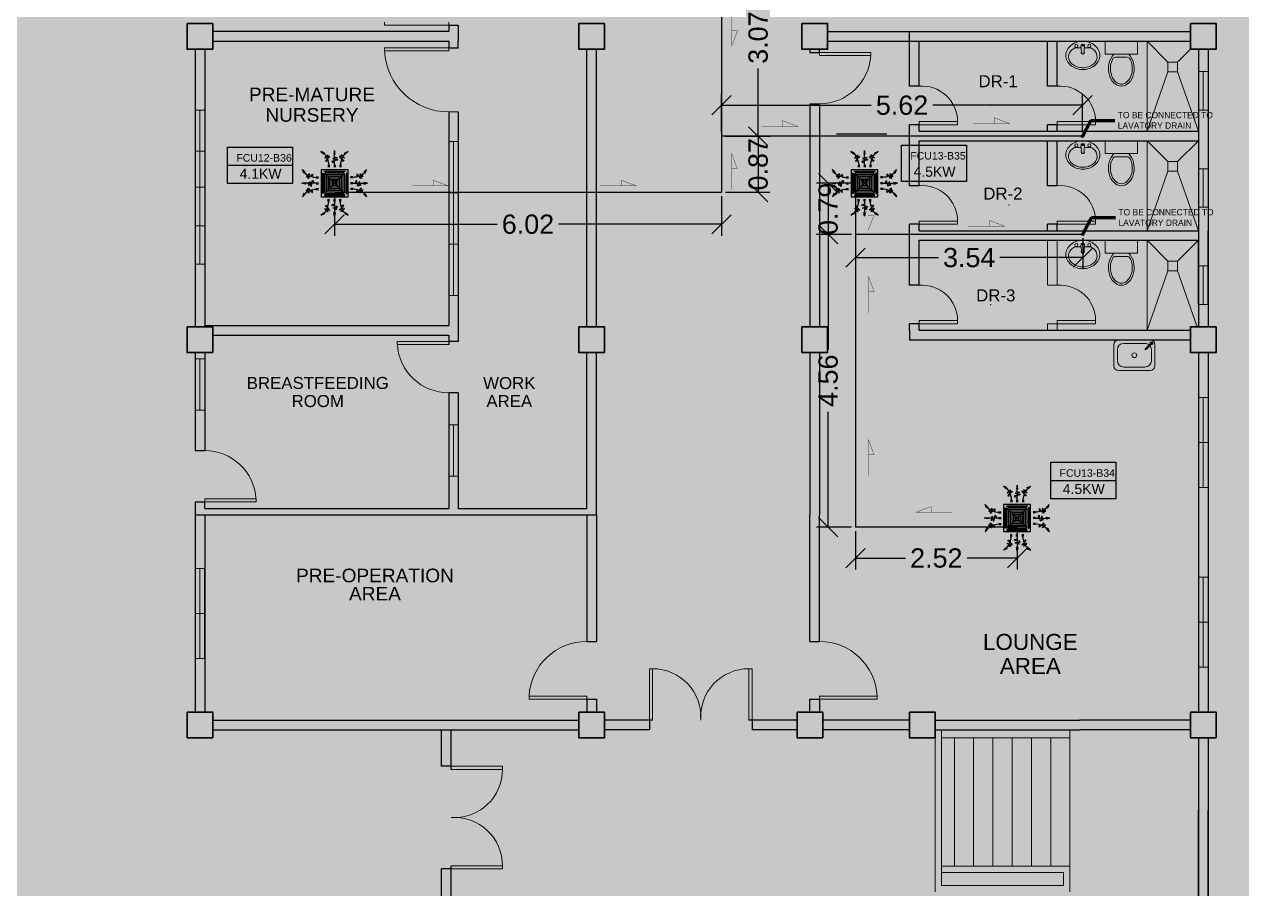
# Model space of a CAD drawing. Header units: millimetres. Extents: x -60 to 576, y -39 to 287.
# Drawn here: x 269.05 to 288.01, y 110.21 to 123.68 of the extents above; entities that cross this region are included whole.
import ezdxf

# ---------------------------------------------------------------- set-up
doc = ezdxf.new("R2010")
doc.units = ezdxf.units.MM
doc.header["$MEASUREMENT"] = 0
for name, color, linetype in [('AIR', 7, 'Continuous'), ('AIR-00', 7, 'Continuous'), ('AIR-01', 7, 'Continuous'), ('AIR-02', 7, 'Continuous'), ('AIR-04', 7, 'Continuous'), ('diffuser', 7, 'Continuous'), ('DRAIN PIPE', 7, 'Continuous'), ('fcu drain', 7, 'Continuous'), ('label', 7, 'Continuous'), ('Legends', 7, 'Continuous'), ('M-AC-TEXT', 7, 'Continuous')]:
    doc.layers.add(name, color=color, linetype=linetype)
doc.styles.add('ar-dim-axis', font='romans.shx', dxfattribs={"width": 0.8})
doc.styles.add('OIP FONT', font='GOTHIC.TTF', dxfattribs={"height": 150})
doc.styles.get("Standard").update_dxf_attribs({"font": 'arial.ttf'})
doc.styles.add('SWISSLT175', font='swissl.ttf', dxfattribs={"height": 0.175})
doc.dimstyles.new('ar-dim-axis', dxfattribs={"dimtxt": 350, "dimasz": 250, "dimexe": 75, "dimexo": 75, "dimgap": 200, "dimtad": 1, "dimdec": 0, "dimzin": 12, "dimdsep": 46, "dimtxsty": 'ar-dim-axis', "dimblk": 'ARCHTICK', "dimcen": 120, "dimclrd": 11, "dimclre": 8, "dimclrt": 4, "dimadec": 0, "dimazin": 3, "dimtm": 1, "dimtfac": 1, "dimtdec": 0, "dimtix": 1, "dimtmove": 2, "dimatfit": 3, "dimldrblk": 'ARCHTICK', "dimfxl": 1, "dimtolj": 1, "dimtzin": 0, "dimarcsym": 1})
doc.dimstyles.new('Copy of dimension', dxfattribs={"dimtxt": 0.3, "dimasz": 0.3, "dimexe": 0.18, "dimexo": 0.0625, "dimgap": 0.09, "dimtad": 0, "dimzin": 0, "dimdsep": 46, "dimtxsty": 'Standard', "dimblk": 'OBLIQUE', "dimcen": 0.09, "dimclrd": 256, "dimclre": 256, "dimclrt": 256, "dimadec": 0, "dimazin": 0, "dimtfac": 1, "dimtofl": 0, "dimtmove": 0, "dimatfit": 3, "dimldrblk": 'OBLIQUE', "dimfxl": 1, "dimtolj": 1, "dimtzin": 0, "dimarcsym": 0})

# ---------------------------------------------------------------- blocks, each defined once
blk = doc.blocks.new('_ARCHTICK')
at = {"color": 0, "linetype": 'ByBlock', "const_width": 0.15}
blk.add_lwpolyline([(-0.5, -0.5), (0.5, 0.5)], dxfattribs=at)
blk = doc.blocks.new('FCU-13000P (CASSETTE SPLIT)')
at = {"layer": 'AIR-00', "ltscale": 3}
for p, q in [((0, 0.523), (0, 1)), ((-0.193, 0.558), (-0.193, 0.487)), ((-0.162, 0.558), (-0.162, 0.487)), ((-0.016, 0.558), (-0.016, 0.487)), ((0.016, 0.558), (0.016, 0.487)), ((0.162, 0.558), (0.162, 0.487)), ((0.193, 0.558), (0.193, 0.487)), ((-0.523, 0), (-1, 0)), ((-0.558, 0.193), (-0.487, 0.193)), ((-0.558, 0.162), (-0.487, 0.162)), ((-0.558, 0.016), (-0.487, 0.016)), ((0.558, 0.193), (0.487, 0.193)), ((0.558, 0.162), (0.487, 0.162)), ((0.558, 0.016), (0.487, 0.016)), ((0.523, 0), (1, 0)), ((-0.558, -0.016), (-0.487, -0.016)), ((-0.558, -0.162), (-0.487, -0.162)), ((-0.558, -0.193), (-0.487, -0.193)), ((0.558, -0.016), (0.487, -0.016)), ((0.558, -0.162), (0.487, -0.162)), ((0.558, -0.193), (0.487, -0.193)), ((-0.193, -0.558), (-0.193, -0.487)), ((-0.162, -0.558), (-0.162, -0.487)), ((-0.016, -0.558), (-0.016, -0.487)), ((0, -0.523), (0, -1)), ((0.016, -0.558), (0.016, -0.487)), ((0.162, -0.558), (0.162, -0.487)), ((0.193, -0.558), (0.193, -0.487))]:
    blk.add_line(p, q, dxfattribs=at)
at = {"layer": 'AIR-00'}
for p, q in [((0.295, -0.295), (-0.295, 0.295)), ((0.295, 0.295), (-0.295, -0.295))]:
    blk.add_line(p, q, dxfattribs=at)
at = {"layer": 'AIR-00', "ltscale": 3}
for points in [[(-0.335, 0.895), (-0.311, 0.932), (-0.416, 0.973)], [(-0.022, 0.89), (0.022, 0.89), (0, 1)], [(0.335, 0.895), (0.311, 0.932), (0.416, 0.973)], [(-0.895, 0.335), (-0.932, 0.311), (-0.973, 0.416)], [(0.895, 0.335), (0.932, 0.311), (0.973, 0.416)], [(-0.89, 0.022), (-0.89, -0.022), (-1, 0)], [(0.89, 0.022), (0.89, -0.022), (1, 0)], [(-0.895, -0.335), (-0.932, -0.311), (-0.973, -0.416)], [(0.895, -0.335), (0.932, -0.311), (0.973, -0.416)], [(-0.335, -0.895), (-0.311, -0.932), (-0.416, -0.973)], [(-0.022, -0.89), (0.022, -0.89), (0, -1)], [(0.335, -0.895), (0.311, -0.932), (0.416, -0.973)]]:
    blk.add_lwpolyline(points, close=True, dxfattribs=at)
at = {"layer": 'AIR-00'}
for points in [[(-0.323, 0.914, -0.171809), (-0.178, 0.558), (-0.178, 0.522)], [(0.323, 0.914, 0.171809), (0.178, 0.558), (0.178, 0.522)], [(-0.914, 0.323, 0.171809), (-0.558, 0.178), (-0.522, 0.178)], [(0.914, 0.323, -0.171809), (0.558, 0.178), (0.522, 0.178)], [(-0.914, -0.323, -0.171809), (-0.558, -0.178), (-0.522, -0.178)], [(0.914, -0.323, 0.171809), (0.558, -0.178), (0.522, -0.178)], [(-0.323, -0.914, 0.171809), (-0.178, -0.558), (-0.178, -0.522)], [(0.323, -0.914, -0.171809), (0.178, -0.558), (0.178, -0.522)]]:
    blk.add_lwpolyline(points, format="xyb", dxfattribs=at)
for points in [[(-0.26, -0.26), (0.26, -0.26), (0.26, 0.26), (-0.26, 0.26)], [(-0.21, -0.21), (0.21, -0.21), (0.21, 0.21), (-0.21, 0.21)], [(-0.16, -0.16), (0.16, -0.16), (0.16, 0.16), (-0.16, 0.16)], [(-0.11, -0.11), (0.11, -0.11), (0.11, 0.11), (-0.11, 0.11)], [(-0.06, -0.06), (0.06, -0.06), (0.06, 0.06), (-0.06, 0.06)]]:
    blk.add_lwpolyline(points, close=True, dxfattribs=at)
at = {"layer": 'AIR-00', "ltscale": 3}
for points in [[(-0.268, 0.84), (-0.231, 0.852), (-0.134, 0.882), (-0.422, 0.704), (0.005, 0.903), (-0.358, 0.645), (-0.239, 0.678), (-0.199, 0.69)], [(0.268, 0.84), (0.231, 0.852), (0.134, 0.882), (0.422, 0.704), (-0.005, 0.903), (0.358, 0.645), (0.239, 0.678), (0.199, 0.69)], [(-0.84, 0.268), (-0.852, 0.231), (-0.882, 0.134), (-0.704, 0.422), (-0.903, -0.005), (-0.645, 0.358), (-0.678, 0.239), (-0.69, 0.199)], [(0.84, 0.268), (0.852, 0.231), (0.882, 0.134), (0.704, 0.422), (0.903, -0.005), (0.645, 0.358), (0.678, 0.239), (0.69, 0.199)], [(-0.84, -0.268), (-0.852, -0.231), (-0.882, -0.134), (-0.704, -0.422), (-0.903, 0.005), (-0.645, -0.358), (-0.678, -0.239), (-0.69, -0.199)], [(0.84, -0.268), (0.852, -0.231), (0.882, -0.134), (0.704, -0.422), (0.903, 0.005), (0.645, -0.358), (0.678, -0.239), (0.69, -0.199)], [(-0.268, -0.84), (-0.231, -0.852), (-0.134, -0.882), (-0.422, -0.704), (0.005, -0.903), (-0.358, -0.645), (-0.239, -0.678), (-0.199, -0.69)], [(0.268, -0.84), (0.231, -0.852), (0.134, -0.882), (0.422, -0.704), (-0.005, -0.903), (0.358, -0.645), (0.239, -0.678), (0.199, -0.69)]]:
    blk.add_open_spline(points, degree=3, knots=[0.0032834, 0.0032834, 0.0032834, 0.0032834, 0.0712567, 0.1924075, 0.3347111, 0.5062145, 0.5813292, 0.5813292, 0.5813292, 0.5813292], dxfattribs=at)
for points in [[(0, 0.8), (0.077, 0.776), (-0.058, 0.755), (0.098, 0.718), (-0.087, 0.663), (0, 0.631)], [(-0.8, 0), (-0.776, -0.077), (-0.755, 0.058), (-0.718, -0.098), (-0.663, 0.087), (-0.631, 0)], [(0.8, 0), (0.776, -0.077), (0.755, 0.058), (0.718, -0.098), (0.663, 0.087), (0.631, 0)], [(0, -0.8), (0.077, -0.776), (-0.058, -0.755), (0.098, -0.718), (-0.087, -0.663), (0, -0.631)]]:
    blk.add_spline(points, degree=3, dxfattribs=at)
for points in [[(-0.416, 0.973), (-0.335, 0.895), (-0.311, 0.932)], [(0, 1), (-0.022, 0.89), (0.022, 0.89)], [(0.416, 0.973), (0.335, 0.895), (0.311, 0.932)], [(-0.973, 0.416), (-0.895, 0.335), (-0.932, 0.311)], [(0.973, 0.416), (0.895, 0.335), (0.932, 0.311)], [(-1, 0), (-0.89, 0.022), (-0.89, -0.022)], [(1, 0), (0.89, 0.022), (0.89, -0.022)], [(-0.973, -0.416), (-0.895, -0.335), (-0.932, -0.311)], [(0.973, -0.416), (0.895, -0.335), (0.932, -0.311)], [(-0.416, -0.973), (-0.335, -0.895), (-0.311, -0.932)], [(0, -1), (-0.022, -0.89), (0.022, -0.89)], [(0.416, -0.973), (0.335, -0.895), (0.311, -0.932)]]:
    blk.add_solid(points, dxfattribs=at)
at = {"layer": 'AIR-01'}
for points in [[(-0.31, 0.372), (0.31, 0.372), (0.31, 0.348), (-0.31, 0.348)], [(-0.373, 0.31), (-0.348, 0.31), (-0.348, -0.31), (-0.373, -0.31)], [(0.372, 0.31), (0.348, 0.31), (0.348, -0.31), (0.372, -0.31)], [(-0.31, -0.373), (0.31, -0.373), (0.31, -0.348), (-0.31, -0.348)]]:
    blk.add_lwpolyline(points, close=True, dxfattribs=at)
at = {"layer": 'AIR-02'}
blk.add_lwpolyline([(-0.26, -0.31), (0.26, -0.31, 0.414214), (0.31, -0.26), (0.31, 0.26, 0.414214), (0.26, 0.31), (-0.26, 0.31, 0.414214), (-0.31, 0.26), (-0.31, -0.26, 0.414214)], format="xyb", close=True, dxfattribs=at)
at = {"layer": 'AIR-04'}
blk.add_lwpolyline([(-0.41, -0.41), (0.41, -0.41), (0.41, 0.41), (-0.41, 0.41)], close=True, dxfattribs=at)
blk = doc.blocks.new('_Oblique')
at = {"color": 0, "linetype": 'ByBlock', "lineweight": -2}
blk.add_line((-0.5, -0.5), (0.5, 0.5), dxfattribs=at)
blk = doc.blocks.new('*D219')
at = {"lineweight": -2, "transparency": 16777216}
for p, q in [((279.973, 125.007), (280.663, 125.007)), ((280.483, 125.007), (280.483, 123.949)), ((280.483, 121.933), (280.483, 122.99)), ((279.973, 121.933), (280.663, 121.933))]:
    blk.add_line(p, q, dxfattribs=at)
at = {"layer": 'Defpoints', "color": 0, "transparency": 16777216}
for p in [(279.911, 125.007), (280.483, 125.007), (279.911, 121.933)]:
    blk.add_point(p, dxfattribs=at)
at = {"lineweight": -2, "transparency": 16777216, "xscale": 0.3, "yscale": 0.3, "zscale": 0.3}
for p, rotation in [((280.483, 125.007), 90), ((280.483, 121.933), 270)]:
    blk.add_blockref('_Oblique', p, dxfattribs=dict(at, rotation=rotation))
at = {"transparency": 16777216, "insert": (280.483, 123.47), "char_height": 0.3, "attachment_point": 5, "rotation": 90}
blk.add_mtext('\\A1;3.07', dxfattribs=at)
blk = doc.blocks.new('*D220')
at = {"lineweight": -2, "transparency": 16777216}
for p, q in [((279.973, 121.933), (280.663, 121.933)), ((280.483, 121.933), (280.483, 121.061)), ((279.973, 121.061), (280.663, 121.061))]:
    blk.add_line(p, q, dxfattribs=at)
at = {"layer": 'Defpoints', "color": 0, "transparency": 16777216}
for p in [(279.911, 121.933), (279.911, 121.061), (280.483, 121.061)]:
    blk.add_point(p, dxfattribs=at)
at = {"lineweight": -2, "transparency": 16777216, "xscale": 0.3, "yscale": 0.3, "zscale": 0.3}
for p, rotation in [((280.483, 121.933), 90), ((280.483, 121.061), 270)]:
    blk.add_blockref('_Oblique', p, dxfattribs=dict(at, rotation=rotation))
at = {"transparency": 16777216, "insert": (280.483, 121.497), "char_height": 0.3, "attachment_point": 5, "rotation": 90}
blk.add_mtext('\\A1;0.87', dxfattribs=at)
blk = doc.blocks.new('*D221')
at = {"lineweight": -2, "transparency": 16777216}
for p, q in [((279.911, 121.995), (279.911, 122.596)), ((285.534, 121.995), (285.534, 122.596)), ((279.911, 122.416), (282.244, 122.416)), ((285.534, 122.416), (283.201, 122.416))]:
    blk.add_line(p, q, dxfattribs=at)
at = {"layer": 'Defpoints', "color": 0, "transparency": 16777216}
for p in [(285.534, 122.416), (279.911, 121.933), (285.534, 121.932)]:
    blk.add_point(p, dxfattribs=at)
at = {"lineweight": -2, "transparency": 16777216, "xscale": 0.3, "yscale": 0.3, "zscale": 0.3, "rotation": 180}
blk.add_blockref('_Oblique', (279.911, 122.416), dxfattribs=at)
at = {"lineweight": -2, "transparency": 16777216, "xscale": 0.3, "yscale": 0.3, "zscale": 0.3}
blk.add_blockref('_Oblique', (285.534, 122.416), dxfattribs=at)
at = {"transparency": 16777216, "insert": (282.723, 122.416), "char_height": 0.3, "attachment_point": 5}
blk.add_mtext('\\A1;5.62', dxfattribs=at)
blk = doc.blocks.new('*D222')
at = {"lineweight": -2, "transparency": 16777216}
for p, q in [((273.886, 120.998), (273.886, 120.382)), ((279.911, 120.998), (279.911, 120.382)), ((273.886, 120.562), (276.42, 120.562)), ((279.911, 120.562), (277.377, 120.562))]:
    blk.add_line(p, q, dxfattribs=at)
at = {"layer": 'Defpoints', "color": 0, "transparency": 16777216}
for p in [(273.886, 121.061), (279.911, 121.061), (273.886, 120.562)]:
    blk.add_point(p, dxfattribs=at)
at = {"lineweight": -2, "transparency": 16777216, "xscale": 0.3, "yscale": 0.3, "zscale": 0.3, "rotation": 180}
blk.add_blockref('_Oblique', (273.886, 120.562), dxfattribs=at)
at = {"lineweight": -2, "transparency": 16777216, "xscale": 0.3, "yscale": 0.3, "zscale": 0.3}
blk.add_blockref('_Oblique', (279.911, 120.562), dxfattribs=at)
at = {"transparency": 16777216, "insert": (276.898, 120.562), "char_height": 0.3, "attachment_point": 5}
blk.add_mtext('\\A1;6.02', dxfattribs=at)
blk = doc.blocks.new('*D223')
at = {"lineweight": -2, "transparency": 16777216}
for p, q in [((281.937, 121.201), (281.393, 121.201)), ((281.573, 121.201), (281.573, 120.406)), ((281.937, 120.406), (281.393, 120.406))]:
    blk.add_line(p, q, dxfattribs=at)
at = {"layer": 'Defpoints', "color": 0, "transparency": 16777216}
for p in [(281.999, 121.201), (281.573, 120.406), (281.999, 120.406)]:
    blk.add_point(p, dxfattribs=at)
at = {"lineweight": -2, "transparency": 16777216, "xscale": 0.3, "yscale": 0.3, "zscale": 0.3}
for p, rotation in [((281.573, 121.201), 90), ((281.573, 120.406), 270)]:
    blk.add_blockref('_Oblique', p, dxfattribs=dict(at, rotation=rotation))
at = {"transparency": 16777216, "insert": (281.573, 120.804), "char_height": 0.3, "attachment_point": 5, "rotation": 90}
blk.add_mtext('\\A1;0.79', dxfattribs=at)
blk = doc.blocks.new('*D224')
at = {"lineweight": -2, "transparency": 16777216}
for p, q in [((281.937, 120.406), (281.393, 120.406)), ((281.573, 120.406), (281.573, 118.612)), ((281.573, 115.846), (281.573, 117.641)), ((281.937, 115.846), (281.393, 115.846))]:
    blk.add_line(p, q, dxfattribs=at)
at = {"layer": 'Defpoints', "color": 0, "transparency": 16777216}
for p in [(281.999, 120.406), (281.573, 115.846), (281.999, 115.846)]:
    blk.add_point(p, dxfattribs=at)
at = {"lineweight": -2, "transparency": 16777216, "xscale": 0.3, "yscale": 0.3, "zscale": 0.3}
for p, rotation in [((281.573, 120.406), 90), ((281.573, 115.846), 270)]:
    blk.add_blockref('_Oblique', p, dxfattribs=dict(at, rotation=rotation))
at = {"transparency": 16777216, "insert": (281.573, 118.126), "char_height": 0.3, "attachment_point": 5, "rotation": 90}
blk.add_mtext('\\A1;4.56', dxfattribs=at)
blk = doc.blocks.new('*D234')
at = {"lineweight": -2, "transparency": 16777216}
for p, q in [((281.999, 115.784), (281.999, 115.183)), ((284.515, 115.784), (284.515, 115.183)), ((281.999, 115.363), (282.777, 115.363)), ((284.515, 115.363), (283.738, 115.363))]:
    blk.add_line(p, q, dxfattribs=at)
at = {"layer": 'Defpoints', "color": 0, "transparency": 16777216}
for p in [(281.999, 115.846), (284.515, 115.846), (284.515, 115.363)]:
    blk.add_point(p, dxfattribs=at)
at = {"lineweight": -2, "transparency": 16777216, "xscale": 0.3, "yscale": 0.3, "zscale": 0.3, "rotation": 180}
blk.add_blockref('_Oblique', (281.999, 115.363), dxfattribs=at)
at = {"lineweight": -2, "transparency": 16777216, "xscale": 0.3, "yscale": 0.3, "zscale": 0.3}
blk.add_blockref('_Oblique', (284.515, 115.363), dxfattribs=at)
at = {"transparency": 16777216, "insert": (283.257, 115.363), "char_height": 0.3, "attachment_point": 5}
blk.add_mtext('\\A1;2.52', dxfattribs=at)
blk = doc.blocks.new('*D235')
at = {"lineweight": -2, "transparency": 16777216}
for p, q in [((281.999, 120.344), (281.999, 119.863)), ((285.538, 120.344), (285.538, 119.863)), ((281.999, 120.043), (283.29, 120.043)), ((285.538, 120.043), (284.248, 120.043))]:
    blk.add_line(p, q, dxfattribs=at)
at = {"layer": 'Defpoints', "color": 0, "transparency": 16777216}
for p in [(281.999, 120.406), (285.538, 120.406), (285.538, 120.043)]:
    blk.add_point(p, dxfattribs=at)
at = {"lineweight": -2, "transparency": 16777216, "xscale": 0.3, "yscale": 0.3, "zscale": 0.3, "rotation": 180}
blk.add_blockref('_Oblique', (281.999, 120.043), dxfattribs=at)
at = {"lineweight": -2, "transparency": 16777216, "xscale": 0.3, "yscale": 0.3, "zscale": 0.3}
blk.add_blockref('_Oblique', (285.538, 120.043), dxfattribs=at)
at = {"transparency": 16777216, "insert": (283.769, 120.043), "char_height": 0.3, "attachment_point": 5}
blk.add_mtext('\\A1;3.54', dxfattribs=at)

msp = doc.modelspace()

# ---------------------------------------------------------------- linework, layer by layer
at = {"color": 8, "lineweight": 13}
for p, q in [((274.663, 123.663), (274.663, 123.713)), ((275.663, 123.663), (274.663, 123.663)), ((275.663, 123.713), (275.663, 123.663)), ((275.663, 123.313), (274.663, 123.313)), ((274.663, 123.313), (274.663, 123.263)), ((274.663, 123.263), (275.663, 123.263)), ((275.663, 123.263), (275.663, 123.313)), ((281.438, 123.24), (281.438, 123.19)), ((281.438, 123.24), (282.238, 123.24)), ((282.238, 123.24), (282.238, 123.19)), ((282.238, 123.19), (281.438, 123.19)), ((275.663, 118.738), (274.863, 118.738)), ((274.863, 118.738), (274.863, 118.688)), ((274.863, 118.688), (275.663, 118.688)), ((272.663, 116.288), (271.863, 116.288)), ((271.863, 116.238), (271.863, 116.288)), ((271.863, 116.238), (272.663, 116.238)), ((272.663, 116.238), (272.663, 116.288)), ((276.913, 113.215), (277.813, 113.215)), ((276.915, 113.215), (276.915, 113.165)), ((277.813, 113.165), (277.813, 113.215)), ((282.338, 113.215), (281.438, 113.215)), ((281.438, 113.215), (281.438, 113.165)), ((281.438, 113.065), (281.438, 113.215)), ((282.338, 113.165), (282.338, 113.215)), ((277.813, 113.165), (276.913, 113.165)), ((281.438, 113.165), (282.338, 113.165))]:
    msp.add_line(p, q, dxfattribs=at)
at = {"color": 8, "lineweight": 25}
for p, q in [((275.663, 123.663), (275.663, 123.563)), ((275.663, 123.663), (275.813, 123.663)), ((275.813, 123.663), (275.813, 123.563)), ((275.663, 123.563), (271.988, 123.563)), ((271.988, 123.413), (275.663, 123.413)), ((275.663, 123.413), (275.663, 123.313)), ((275.813, 123.563), (275.813, 123.413)), ((275.813, 123.313), (275.813, 123.413)), ((282.838, 123.413), (282.838, 123.563)), ((282.838, 123.413), (282.988, 123.413)), ((282.838, 122.713), (282.838, 123.413)), ((282.988, 122.713), (282.988, 123.413)), ((284.988, 122.713), (284.988, 123.413)), ((285.138, 122.713), (285.138, 123.413)), ((271.713, 123.29), (271.713, 118.965)), ((271.863, 123.29), (271.863, 118.988)), ((275.663, 123.313), (275.813, 123.313)), ((277.813, 118.965), (277.813, 123.291)), ((277.963, 118.965), (277.963, 123.291)), ((281.288, 123.29), (281.288, 123.24)), ((281.288, 123.24), (281.438, 123.24)), ((281.438, 123.24), (281.438, 123.29)), ((287.338, 123.29), (287.338, 118.965)), ((287.338, 123.29), (287.338, 118.965)), ((287.488, 123.29), (287.488, 118.965)), ((275.663, 122.313), (275.663, 118.988)), ((275.813, 122.313), (275.813, 118.988)), ((281.288, 122.44), (281.288, 118.967)), ((281.288, 122.44), (281.438, 122.44)), ((281.438, 122.44), (281.438, 118.967)), ((287.488, 122.34), (287.488, 119.915)), ((282.838, 121.163), (282.838, 122.113)), ((282.988, 122.013), (282.988, 122.113)), ((284.988, 122.013), (284.988, 122.113)), ((285.138, 122.013), (285.138, 122.113)), ((282.988, 121.163), (282.988, 121.863)), ((284.988, 121.163), (284.988, 121.863)), ((285.138, 121.163), (285.138, 121.863)), ((282.838, 119.613), (282.838, 120.563)), ((282.988, 120.463), (282.988, 120.563)), ((284.988, 120.463), (284.988, 120.563)), ((285.138, 120.463), (285.138, 120.563)), ((287.488, 119.313), (287.488, 120.463)), ((282.988, 119.613), (282.988, 120.313)), ((287.338, 119.313), (287.338, 120.313)), ((271.863, 118.988), (275.663, 118.988)), ((275.813, 118.988), (275.813, 118.838)), ((282.838, 118.913), (282.838, 119.013)), ((282.838, 118.913), (282.838, 118.763)), ((282.988, 118.913), (282.988, 119.013)), ((271.988, 118.838), (275.663, 118.838)), ((275.663, 118.838), (275.663, 118.688)), ((275.813, 118.738), (275.663, 118.738)), ((275.813, 118.838), (275.813, 118.738)), ((271.713, 118.565), (271.713, 117.038)), ((271.863, 118.565), (271.863, 117.038)), ((277.813, 116.338), (277.813, 118.565)), ((277.963, 116.338), (277.963, 118.565)), ((281.288, 118.567), (281.288, 116.038)), ((281.438, 118.567), (281.438, 116.038)), ((287.338, 118.565), (287.338, 116.138)), ((287.338, 118.565), (287.338, 116.038)), ((287.488, 118.565), (287.488, 112.965)), ((275.663, 117.938), (275.663, 116.138)), ((275.813, 117.938), (275.663, 117.938)), ((275.813, 117.938), (275.813, 116.138)), ((271.713, 117.038), (271.863, 117.038)), ((271.713, 116.238), (271.713, 116.038)), ((271.713, 116.238), (271.863, 116.238)), ((271.863, 116.138), (271.863, 116.238)), ((277.813, 116.138), (277.813, 116.338)), ((277.963, 116.038), (277.963, 116.338)), ((271.713, 116.038), (277.963, 116.038)), ((271.713, 116.038), (271.713, 112.965)), ((271.863, 116.138), (275.663, 116.138)), ((271.863, 116.038), (271.863, 112.965)), ((275.813, 116.138), (277.813, 116.138)), ((277.813, 116.038), (277.813, 114.065)), ((277.963, 116.038), (277.963, 114.065)), ((281.288, 114.065), (281.288, 116.038)), ((281.438, 114.065), (281.438, 116.038)), ((287.338, 116.038), (287.338, 112.965)), ((277.813, 114.065), (277.963, 114.065)), ((281.288, 114.065), (281.438, 114.065)), ((277.813, 113.165), (277.813, 112.965)), ((277.813, 113.165), (277.963, 113.165)), ((277.963, 113.165), (277.963, 112.965)), ((281.288, 112.965), (281.288, 113.165)), ((281.288, 113.165), (281.438, 113.165)), ((281.288, 113.065), (281.288, 113.065)), ((281.438, 113.165), (281.438, 112.965)), ((271.988, 112.84), (277.688, 112.84)), ((278.838, 112.84), (278.088, 112.84)), ((278.788, 112.84), (278.788, 112.69)), ((281.088, 112.84), (280.338, 112.84)), ((280.388, 112.84), (280.388, 112.69)), ((282.838, 112.84), (281.488, 112.84)), ((283.238, 112.84), (283.488, 112.84)), ((283.488, 112.84), (285.488, 112.84)), ((287.213, 112.84), (285.488, 112.84)), ((271.988, 112.69), (277.688, 112.69)), ((275.551, 112.122), (275.551, 112.69)), ((275.701, 112.072), (275.701, 112.69)), ((278.788, 112.69), (278.088, 112.69)), ((281.088, 112.69), (280.388, 112.69)), ((282.838, 112.69), (281.488, 112.69)), ((283.238, 112.69), (283.488, 112.69)), ((283.488, 112.69), (285.488, 112.69)), ((287.213, 112.69), (285.488, 112.69)), ((287.338, 112.565), (287.338, 108.165)), ((287.488, 112.565), (287.488, 108.165)), ((275.701, 112.122), (275.551, 112.122)), ((287.338, 108.165), (287.338, 111.437)), ((287.488, 108.165), (287.488, 111.437)), ((275.551, 109.978), (275.551, 110.522)), ((275.701, 110.522), (275.551, 110.522)), ((275.701, 109.978), (275.701, 110.572))]:
    msp.add_line(p, q, dxfattribs=at)
at = {"color": 8, "lineweight": 25, "ltscale": 0.3}
for p, q in [((281.563, 123.563), (287.213, 123.563)), ((281.563, 123.413), (282.838, 123.413)), ((282.838, 123.563), (287.213, 123.563)), ((282.988, 123.413), (285.238, 123.413)), ((282.988, 123.413), (285.238, 123.413)), ((285.138, 123.413), (287.213, 123.413)), ((285.138, 123.413), (287.213, 123.413)), ((282.988, 122.013), (285.238, 122.013)), ((285.138, 122.013), (287.338, 122.013)), ((282.988, 121.863), (285.238, 121.863)), ((285.138, 121.863), (287.338, 121.863)), ((282.988, 120.463), (285.238, 120.463)), ((285.138, 120.463), (287.338, 120.463)), ((282.988, 120.313), (285.238, 120.313)), ((285.138, 120.313), (287.338, 120.313)), ((282.988, 118.913), (285.238, 118.913)), ((285.138, 118.913), (287.213, 118.913)), ((282.838, 118.763), (287.213, 118.763))]:
    msp.add_line(p, q, dxfattribs=at)
at = {"color": 8, "lineweight": 9}
for p, q in [((285.888, 123.213), (285.888, 123.413)), ((285.888, 123.413), (286.388, 123.413)), ((286.388, 123.413), (286.388, 123.213)), ((286.538, 122.013), (286.538, 123.413)), ((286.863, 123.088), (286.538, 123.413)), ((285.524, 123.215), (285.51, 123.337)), ((285.553, 123.215), (285.566, 123.337)), ((285.563, 123.311), (285.665, 123.311)), ((287.013, 123.088), (287.215, 123.29)), ((287.338, 122.413), (287.338, 123.29)), ((287.488, 122.413), (287.488, 123.29)), ((287.488, 123.29), (287.488, 122.94)), ((286.388, 123.213), (285.888, 123.213)), ((286.229, 123.163), (286.048, 123.163)), ((286.863, 122.938), (286.538, 122.013)), ((287.013, 122.938), (287.338, 122.013)), ((287.488, 122.94), (287.338, 122.94)), ((287.338, 122.94), (287.338, 122.34)), ((287.413, 122.94), (287.413, 122.34)), ((271.713, 122.339), (271.863, 122.339)), ((271.713, 121.139), (271.713, 122.339)), ((271.788, 119.939), (271.788, 122.339)), ((271.863, 122.339), (271.863, 119.939)), ((275.813, 122.313), (275.663, 122.313)), ((287.338, 122.413), (287.338, 122.013)), ((287.338, 122.34), (287.488, 122.34)), ((287.488, 122.413), (287.488, 122.013)), ((287.488, 120.863), (287.488, 122.013)), ((275.663, 121.051), (275.663, 121.851)), ((275.663, 121.851), (275.813, 121.851)), ((275.738, 121.851), (275.738, 119.451)), ((285.524, 121.665), (285.51, 121.787)), ((285.553, 121.665), (285.566, 121.787)), ((285.563, 121.761), (285.665, 121.761)), ((285.888, 121.663), (285.888, 121.863)), ((285.888, 121.863), (286.388, 121.863)), ((286.388, 121.863), (286.388, 121.663)), ((286.538, 120.463), (286.538, 121.863)), ((286.863, 121.538), (286.538, 121.863)), ((287.013, 121.538), (287.338, 121.863)), ((287.338, 120.863), (287.338, 121.863)), ((271.713, 121.702), (271.863, 121.702)), ((286.388, 121.663), (285.888, 121.663)), ((286.229, 121.613), (286.048, 121.613)), ((286.863, 121.388), (286.538, 120.463)), ((287.013, 121.388), (287.338, 120.463)), ((287.488, 121.428), (287.338, 121.428)), ((287.338, 121.428), (287.338, 120.828)), ((287.413, 120.828), (287.413, 121.428)), ((287.488, 121.128), (287.488, 121.428)), ((271.713, 121.139), (271.713, 119.939)), ((271.713, 121.139), (271.863, 121.139)), ((275.813, 121.051), (275.663, 121.051)), ((275.813, 120.651), (275.813, 121.051)), ((287.338, 120.863), (287.338, 120.463)), ((287.338, 120.828), (287.488, 120.828)), ((287.488, 120.863), (287.488, 120.463)), ((275.813, 120.651), (275.813, 120.251)), ((271.713, 120.539), (271.863, 120.539)), ((275.813, 120.251), (275.663, 120.251)), ((275.663, 120.251), (275.663, 119.451)), ((284.988, 119.613), (284.988, 120.313)), ((285.138, 119.613), (285.138, 120.313)), ((285.524, 120.115), (285.51, 120.237)), ((285.553, 120.115), (285.566, 120.237)), ((285.563, 120.211), (285.665, 120.211)), ((285.888, 120.113), (285.888, 120.313)), ((285.888, 120.313), (286.388, 120.313)), ((286.388, 120.313), (286.388, 120.113)), ((286.538, 118.913), (286.538, 120.313)), ((286.863, 119.988), (286.538, 120.313)), ((287.013, 119.988), (287.338, 120.313)), ((286.388, 120.113), (285.888, 120.113)), ((286.229, 120.063), (286.048, 120.063)), ((271.863, 119.939), (271.713, 119.939)), ((286.863, 119.838), (286.538, 118.913)), ((287.013, 119.838), (287.32, 118.965)), ((287.488, 119.915), (287.338, 119.915)), ((287.413, 119.915), (287.413, 119.315)), ((287.488, 119.315), (287.488, 119.915)), ((287.488, 119.313), (287.488, 119.913)), ((275.663, 119.451), (275.813, 119.451)), ((287.338, 118.965), (287.338, 119.315)), ((287.338, 119.315), (287.488, 119.315)), ((287.338, 119.313), (287.338, 118.965)), ((287.488, 119.313), (287.488, 118.965)), ((271.863, 118.965), (271.863, 118.988)), ((284.988, 118.913), (284.988, 119.013)), ((285.138, 118.913), (285.138, 119.013)), ((271.863, 118.565), (271.863, 118.465)), ((271.863, 118.465), (271.713, 118.465)), ((271.713, 118.465), (271.713, 117.665)), ((271.788, 117.665), (271.788, 118.465)), ((287.488, 117.865), (287.338, 117.865)), ((287.413, 116.465), (287.413, 117.865)), ((271.713, 117.665), (271.863, 117.665)), ((275.813, 117.438), (275.663, 117.438)), ((275.663, 117.438), (275.663, 116.638)), ((275.738, 116.638), (275.738, 117.438)), ((287.338, 117.165), (287.488, 117.165)), ((275.663, 116.638), (275.813, 116.638)), ((287.338, 116.465), (287.488, 116.465)), ((271.863, 115.201), (271.715, 115.201)), ((271.715, 115.201), (271.715, 113.801)), ((271.789, 115.201), (271.785, 113.801)), ((271.863, 114.501), (271.863, 115.201)), ((287.338, 115.065), (287.488, 115.065)), ((287.413, 115.065), (287.413, 113.665)), ((271.863, 114.501), (271.715, 114.501)), ((287.338, 114.365), (287.488, 114.365)), ((271.715, 113.801), (271.861, 113.801)), ((287.488, 113.665), (287.338, 113.665)), ((281.438, 112.965), (281.288, 112.965)), ((283.238, 112.565), (283.238, 112.69)), ((283.338, 112.565), (283.338, 112.665)), ((285.338, 112.69), (285.338, 112.565)), ((283.238, 110.165), (283.238, 112.565)), ((283.338, 110.265), (283.338, 112.565)), ((285.338, 112.565), (283.338, 112.565)), ((283.538, 112.565), (283.538, 110.565)), ((283.838, 112.565), (283.838, 110.565)), ((284.138, 112.565), (284.138, 110.565)), ((284.438, 112.565), (284.438, 110.565)), ((284.738, 112.565), (284.738, 110.565)), ((285.038, 112.565), (285.038, 110.565)), ((285.338, 112.565), (285.338, 110.565)), ((285.038, 110.565), (283.338, 110.565)), ((285.038, 110.565), (285.338, 110.565)), ((285.338, 110.465), (285.338, 110.565)), ((285.038, 110.465), (283.338, 110.465)), ((285.038, 110.465), (285.238, 110.465)), ((285.238, 110.265), (285.238, 110.465)), ((285.338, 110.265), (285.338, 110.465)), ((285.038, 110.265), (283.338, 110.265)), ((285.038, 110.265), (285.238, 110.265)), ((285.338, 110.165), (285.338, 110.265))]:
    msp.add_line(p, q, dxfattribs=at)
at = {"color": 8, "lineweight": 25, "ltscale": 0.4}
for p, q in [((282.988, 122.713), (282.838, 122.713)), ((285.138, 122.713), (284.988, 122.713)), ((282.988, 122.113), (282.838, 122.113)), ((285.138, 122.113), (284.988, 122.113)), ((282.988, 121.163), (282.838, 121.163)), ((285.138, 121.163), (284.988, 121.163)), ((282.988, 120.563), (282.838, 120.563)), ((285.138, 120.563), (284.988, 120.563)), ((282.988, 119.613), (282.838, 119.613)), ((282.988, 119.013), (282.838, 119.013))]:
    msp.add_line(p, q, dxfattribs=at)
at = {"color": 8, "lineweight": 9, "ltscale": 0.4}
for p, q in [((285.138, 119.613), (284.988, 119.613)), ((285.138, 119.013), (284.988, 119.013)), ((286.021, 118.358), (286.021, 118.688)), ((286.096, 118.763), (286.586, 118.763)), ((286.176, 118.708), (286.506, 118.708)), ((286.602, 118.716), (286.511, 118.625)), ((286.614, 118.704), (286.523, 118.613)), ((286.661, 118.688), (286.661, 118.358)), ((286.076, 118.438), (286.076, 118.608)), ((286.606, 118.608), (286.606, 118.438)), ((286.506, 118.338), (286.176, 118.338)), ((286.586, 118.283), (286.096, 118.283))]:
    msp.add_line(p, q, dxfattribs=at)
at = {"color": 8, "lineweight": 35}
for points in [[(271.588, 123.69), (271.988, 123.69), (271.988, 123.29), (271.588, 123.29)], [(277.688, 123.691), (278.088, 123.691), (278.088, 123.291), (277.688, 123.291)], [(281.163, 123.69), (281.563, 123.69), (281.563, 123.29), (281.163, 123.29)], [(287.213, 123.69), (287.613, 123.69), (287.613, 123.29), (287.213, 123.29)], [(271.588, 118.965), (271.988, 118.965), (271.988, 118.565), (271.588, 118.565)], [(277.688, 118.965), (278.088, 118.965), (278.088, 118.565), (277.688, 118.565)], [(281.163, 118.967), (281.563, 118.967), (281.563, 118.567), (281.163, 118.567)], [(287.213, 118.965), (287.613, 118.965), (287.613, 118.565), (287.213, 118.565)], [(271.588, 112.965), (271.988, 112.965), (271.988, 112.565), (271.588, 112.565)], [(277.688, 112.965), (278.088, 112.965), (278.088, 112.565), (277.688, 112.565)], [(281.088, 112.965), (281.488, 112.965), (281.488, 112.565), (281.088, 112.565)], [(282.838, 112.965), (283.238, 112.965), (283.238, 112.565), (282.838, 112.565)], [(287.213, 112.965), (287.613, 112.965), (287.613, 112.565), (287.213, 112.565)]]:
    msp.add_lwpolyline(points, close=True, dxfattribs=at)
at = {"color": 8, "lineweight": 9}
for points in [[(285.803, 123.192, -0.11576), (285.784, 123.11, -0.104047), (285.726, 123.036, -0.090875), (285.642, 122.989, -0.083344), (285.538, 122.971, -0.083344), (285.435, 122.989, -0.090875), (285.351, 123.036, -0.104047), (285.293, 123.11, -0.11576), (285.273, 123.192, -0.11576), (285.293, 123.275, -0.104047), (285.351, 123.349, -0.090875), (285.435, 123.396, -0.083344), (285.538, 123.413, -0.083344), (285.642, 123.396, -0.090875), (285.726, 123.349, -0.104047), (285.784, 123.275, -0.11576)], [(285.803, 121.642, -0.11576), (285.784, 121.56, -0.104047), (285.726, 121.486, -0.090875), (285.642, 121.439, -0.083344), (285.538, 121.421, -0.083344), (285.435, 121.439, -0.090875), (285.351, 121.486, -0.104047), (285.293, 121.56, -0.11576), (285.273, 121.642, -0.11576), (285.293, 121.725, -0.104047), (285.351, 121.799, -0.090875), (285.435, 121.846, -0.083344), (285.538, 121.863, -0.083344), (285.642, 121.846, -0.090875), (285.726, 121.799, -0.104047), (285.784, 121.725, -0.11576)], [(285.803, 120.092, -0.11576), (285.784, 120.01, -0.104047), (285.726, 119.936, -0.090875), (285.642, 119.889, -0.083344), (285.538, 119.871, -0.083344), (285.435, 119.889, -0.090875), (285.351, 119.936, -0.104047), (285.293, 120.01, -0.11576), (285.273, 120.092, -0.11576), (285.293, 120.175, -0.104047), (285.351, 120.249, -0.090875), (285.435, 120.296, -0.083344), (285.538, 120.313, -0.083344), (285.642, 120.296, -0.090875), (285.726, 120.249, -0.104047), (285.784, 120.175, -0.11576)]]:
    msp.add_lwpolyline(points, format="xyb", close=True, dxfattribs=at)
for points in [[(285.761, 123.171, -0.124838), (285.745, 123.109, -0.105788), (285.696, 123.051, -0.086697), (285.626, 123.015, -0.076776), (285.538, 123.001, -0.076776), (285.451, 123.015, -0.086697), (285.381, 123.051, -0.105788), (285.332, 123.109, -0.124838), (285.316, 123.171, -0.124838), (285.332, 123.234, -0.105788), (285.381, 123.291, -0.040067), (285.412, 123.311), (285.514, 123.311, -0.040067)], [(285.761, 121.621, -0.124838), (285.745, 121.559, -0.105788), (285.696, 121.501, -0.086697), (285.626, 121.465, -0.076776), (285.538, 121.451, -0.076776), (285.451, 121.465, -0.086697), (285.381, 121.501, -0.105788), (285.332, 121.559, -0.124838), (285.316, 121.621, -0.124838), (285.332, 121.684, -0.105788), (285.381, 121.741, -0.040067), (285.412, 121.761), (285.514, 121.761, -0.040067)], [(285.761, 120.071, -0.124838), (285.745, 120.009, -0.105788), (285.696, 119.951, -0.086697), (285.626, 119.915, -0.076776), (285.538, 119.901, -0.076776), (285.451, 119.915, -0.086697), (285.381, 119.951, -0.105788), (285.332, 120.009, -0.124838), (285.316, 120.071, -0.124838), (285.332, 120.134, -0.105788), (285.381, 120.191, -0.040067), (285.412, 120.211), (285.514, 120.211, -0.040067)]]:
    msp.add_lwpolyline(points, format="xyb", dxfattribs=at)
at = {"color": 8, "lineweight": 9, "ltscale": 0.03}
for points in [[(287.013, 123.088), (286.863, 123.088), (286.863, 122.938), (287.013, 122.938)], [(287.013, 121.538), (286.863, 121.538), (286.863, 121.388), (287.013, 121.388)], [(287.013, 119.988), (286.863, 119.988), (286.863, 119.838), (287.013, 119.838)]]:
    msp.add_lwpolyline(points, close=True, dxfattribs=at)
at = {"color": 8, "lineweight": 9}
for points in [[(287.338, 122.94), (287.488, 122.94), (287.488, 122.34), (287.338, 122.34)], [(271.713, 119.939), (271.713, 122.339), (271.863, 122.339), (271.863, 119.939)], [(271.713, 122.339), (271.863, 122.339), (271.863, 119.939), (271.713, 119.939)], [(275.663, 121.851), (275.813, 121.851), (275.813, 119.451), (275.663, 119.451)], [(287.338, 121.428), (287.488, 121.428), (287.488, 120.828), (287.338, 120.828)], [(287.338, 119.915), (287.488, 119.915), (287.488, 119.315), (287.338, 119.315)], [(271.713, 118.465), (271.863, 118.465), (271.863, 117.665), (271.713, 117.665)], [(287.338, 117.865), (287.488, 117.865), (287.488, 116.465), (287.338, 116.465)], [(275.663, 117.438), (275.813, 117.438), (275.813, 116.638), (275.663, 116.638)], [(271.715, 115.201), (271.861, 115.201), (271.861, 113.801), (271.715, 113.801)], [(287.338, 115.065), (287.488, 115.065), (287.488, 113.665), (287.338, 113.665)]]:
    msp.add_lwpolyline(points, close=True, dxfattribs=at)
at = {"color": 8, "lineweight": 13, "ltscale": 0.03}
for points in [[(282.988, 122.113), (282.988, 122.163), (283.588, 122.163), (283.588, 122.113)], [(285.138, 122.113), (285.138, 122.163), (285.738, 122.163), (285.738, 122.113)], [(282.988, 120.563), (282.988, 120.613), (283.588, 120.613), (283.588, 120.563)], [(285.138, 120.563), (285.138, 120.613), (285.738, 120.613), (285.738, 120.563)], [(282.988, 119.013), (282.988, 119.063), (283.588, 119.063), (283.588, 119.013)], [(285.138, 119.013), (285.138, 119.063), (285.738, 119.063), (285.738, 119.013)], [(278.788, 112.84), (278.838, 112.84), (278.838, 113.64), (278.788, 113.64)], [(280.388, 112.84), (280.338, 112.84), (280.338, 113.64), (280.388, 113.64)], [(275.701, 112.122), (275.701, 112.072), (276.501, 112.072), (276.501, 112.122)], [(275.701, 110.522), (275.701, 110.572), (276.501, 110.572), (276.501, 110.522)]]:
    msp.add_lwpolyline(points, close=True, dxfattribs=at)
at = {"color": 8, "lineweight": 9}
for centre, radius in [((285.437, 123.34), 0.0255), ((285.538, 123.347), 0.0095), ((285.64, 123.34), 0.0255), ((285.437, 121.79), 0.0255), ((285.538, 121.797), 0.0095), ((285.64, 121.79), 0.0255), ((285.437, 120.24), 0.0255), ((285.538, 120.247), 0.0095), ((285.64, 120.24), 0.0255)]:
    msp.add_circle(centre, radius, dxfattribs=at)
at = {"color": 8, "lineweight": 9, "ltscale": 0.4}
msp.add_circle((286.341, 118.523), 0.0375, dxfattribs=at)
at = {"color": 8, "lineweight": 13}
for centre, radius, start, end in [((275.663, 123.313), 1, 182.866, 270), ((281.438, 123.24), 0.8, 270, 356.4167), ((275.663, 118.738), 0.8, 183.5833, 270), ((271.863, 116.238), 0.8, 3.5833, 90), ((277.813, 113.165), 0.9, 90, 176.8153), ((281.438, 113.165), 0.9, 3.1847, 90)]:
    msp.add_arc(centre, radius, start, end, dxfattribs=at)
at = {"color": 8, "lineweight": 9}
for centre, radius, start, end in [((285.538, 123.34), 0.028, 353.7545, 186.2455), ((285.538, 123.238), 0.025, 138.7978, 233.6932), ((285.538, 123.238), 0.025, 306.3068, 41.2022), ((285.557, 123.11), 0.228, 52.6185, 61.7963), ((285.586, 123.147), 0.181, 28.4636, 52.6185), ((285.629, 123.171), 0.131, 0, 28.4636), ((285.538, 123.309), 0.0948, 261.2026, 278.7974), ((285.538, 123.238), 0.025, 251.3793, 288.6207), ((286.048, 123.113), 0.05, 90, 151.9916), ((286.229, 123.113), 0.05, 28.1501, 90), ((285.538, 121.79), 0.028, 353.7545, 186.2455), ((285.557, 121.56), 0.228, 52.6185, 61.7963), ((285.586, 121.597), 0.181, 28.4636, 52.6185), ((285.538, 121.688), 0.025, 138.7978, 233.6932), ((285.538, 121.759), 0.0948, 261.2026, 278.7974), ((285.538, 121.688), 0.025, 251.3793, 288.6207), ((285.538, 121.688), 0.025, 306.3068, 41.2022), ((285.629, 121.621), 0.131, 0, 28.4636), ((286.048, 121.563), 0.05, 90, 151.9916), ((286.229, 121.563), 0.05, 28.1501, 90), ((285.538, 120.24), 0.028, 353.7545, 186.2455), ((285.557, 120.01), 0.228, 52.6185, 61.7963), ((285.586, 120.047), 0.181, 28.4636, 52.6185), ((285.538, 120.138), 0.025, 138.7978, 233.6932), ((285.538, 120.209), 0.0948, 261.2026, 278.7974), ((285.538, 120.138), 0.025, 251.3793, 288.6207), ((285.538, 120.138), 0.025, 306.3068, 41.2022), ((285.629, 120.071), 0.131, 0, 28.4636), ((286.048, 120.013), 0.05, 90, 151.9916), ((286.229, 120.013), 0.05, 28.1501, 90)]:
    msp.add_arc(centre, radius, start, end, dxfattribs=at)
at = {"color": 8, "lineweight": 13, "ltscale": 0.03}
for centre, radius, start, end in [((283.036, 122.163), 0.552, 0, 94.9791), ((285.186, 122.163), 0.552, 0, 94.9791), ((283.036, 120.613), 0.552, 0, 94.9791), ((285.186, 120.613), 0.552, 0, 94.9791), ((283.036, 119.063), 0.552, 0, 94.9791), ((285.186, 119.063), 0.552, 0, 94.9791), ((278.838, 112.888), 0.752, 356.3048, 90), ((280.338, 112.888), 0.752, 90, 183.6952), ((275.749, 112.072), 0.752, 266.3048, 0), ((275.749, 110.572), 0.752, 0, 93.6952)]:
    msp.add_arc(centre, radius, start, end, dxfattribs=at)
at = {"color": 8, "lineweight": 9, "ltscale": 0.4}
for centre, radius, start, end in [((286.096, 118.688), 0.075, 90, 180), ((286.176, 118.608), 0.1, 90, 180), ((286.506, 118.608), 0.1, 50.0132, 90), ((286.586, 118.688), 0.075, 0, 90), ((286.608, 118.71), 0.0217, 248.7565, 201.2435), ((286.608, 118.71), 0.0145, 262.0499, 187.9501), ((286.608, 118.71), 0.00874, 315, 135), ((286.517, 118.619), 0.00874, 135, 315), ((286.506, 118.608), 0.1, 0, 39.9868), ((286.096, 118.358), 0.075, 180, 270), ((286.176, 118.438), 0.1, 180, 270), ((286.506, 118.438), 0.1, 270, 0), ((286.586, 118.358), 0.075, 270, 0)]:
    msp.add_arc(centre, radius, start, end, dxfattribs=at)
at = {"color": 8, "lineweight": 9, "extrusion": (0, 0, -1)}
for centre in [(286.138, 122.988), (286.138, 121.438), (286.138, 119.888)]:
    msp.add_ellipse(centre, major_axis=(0, 0.275), ratio=0.727273, start_param=0.612555, end_param=5.670631, dxfattribs=at)
at = {"color": 8, "lineweight": 9}
for points in [[(286.273, 123.137), (286.282, 123.12), (286.289, 123.102), (286.316, 123.011), (286.311, 122.924), (286.253, 122.792), (286.203, 122.751), (286.105, 122.738), (286.053, 122.764), (285.979, 122.875), (285.961, 122.958), (285.977, 123.072), (285.988, 123.107), (286.004, 123.137)], [(286.273, 121.587), (286.282, 121.57), (286.289, 121.552), (286.316, 121.461), (286.311, 121.374), (286.253, 121.242), (286.203, 121.201), (286.105, 121.188), (286.053, 121.214), (285.979, 121.325), (285.961, 121.408), (285.977, 121.522), (285.988, 121.557), (286.004, 121.587)], [(286.273, 120.037), (286.282, 120.02), (286.289, 120.002), (286.316, 119.911), (286.311, 119.824), (286.253, 119.692), (286.203, 119.651), (286.105, 119.638), (286.053, 119.664), (285.979, 119.775), (285.961, 119.858), (285.977, 119.972), (285.988, 120.007), (286.004, 120.037)]]:
    msp.add_open_spline(points, degree=3, knots=[0.937253, 0.937253, 0.937253, 0.937253, 1.185372, 1.185372, 2.113864, 2.113864, 3.042356, 3.042356, 3.970847, 3.970847, 4.899339, 4.899339, 5.346062, 5.346062, 5.346062, 5.346062], dxfattribs=at)
at = {"color": 8, "lineweight": 9, "ltscale": 0.3}
for p in [(284.104, 122.413), (284.388, 120.863), (284.104, 119.313)]:
    msp.add_point(p, dxfattribs=at)
at = {"layer": 'DRAIN PIPE', "color": 7, "linetype": 'Continuous', "const_width": 0.005}
for points in [[(280.074, 123.906), (280.074, 123.346), (280.163, 123.581), (280.074, 123.581)], [(283.834, 122.133), (284.395, 122.133), (284.16, 122.221), (284.16, 122.133)], [(275.096, 121.161), (275.656, 121.161), (275.421, 121.25), (275.421, 121.161)], [(278.025, 121.161), (278.585, 121.161), (278.35, 121.25), (278.35, 121.161)], [(282.193, 121.023), (282.193, 120.462), (282.282, 120.697), (282.193, 120.697)], [(283.758, 120.534), (284.319, 120.534), (284.084, 120.623), (284.084, 120.534)], [(282.2, 119.187), (282.2, 119.747), (282.288, 119.512), (282.2, 119.512)], [(282.2, 116.648), (282.2, 117.209), (282.288, 116.974), (282.2, 116.974)], [(283.503, 116.078), (282.943, 116.078), (283.178, 116.167), (283.178, 116.078)]]:
    msp.add_lwpolyline(points, dxfattribs=at)
at = {"layer": 'DRAIN PIPE', "linetype": 'Continuous', "const_width": 0.005}
for points in [[(280.536, 122.088), (281.096, 122.088), (280.861, 122.177), (280.861, 122.088)], [(280.067, 121.106), (280.067, 121.666), (280.156, 121.431), (280.067, 121.431)]]:
    msp.add_lwpolyline(points, dxfattribs=at)
at = {"layer": 'fcu drain', "linetype": 'Continuous'}
for p, q in [((279.911, 131.076), (279.911, 121.061)), ((285.533, 121.933), (279.911, 121.933)), ((281.999, 121.201), (281.999, 115.846)), ((273.886, 121.061), (279.911, 121.061)), ((285.538, 120.406), (281.999, 120.406)), ((284.515, 115.846), (281.999, 115.846))]:
    msp.add_line(p, q, dxfattribs=at)
for centre in [(285.533, 121.933), (285.538, 120.406)]:
    msp.add_circle(centre, 0.0183, dxfattribs=at)
at = {"layer": 'fcu drain', "color": 2, "linetype": 'Continuous'}
for centre in [(285.533, 121.933), (285.538, 120.406)]:
    msp.add_circle(centre, 0.00904, dxfattribs=at)
at = {"layer": 'Legends', "linetype": 'Continuous', "lineweight": 25}
for p, q in [((281.705, 121.969), (282.484, 121.969)), ((272.219, 121.481), (273.232, 121.481)), ((285.039, 116.571), (286.052, 116.571))]:
    msp.add_line(p, q, dxfattribs=at)
at = {"layer": 'Legends'}
for points in [[(272.219, 121.765), (273.232, 121.765), (273.232, 121.197), (272.219, 121.197)], [(282.715, 121.796), (283.728, 121.796), (283.728, 121.228), (282.715, 121.228)], [(285.039, 116.855), (286.052, 116.855), (286.052, 116.287), (285.039, 116.287)]]:
    msp.add_lwpolyline(points, close=True, dxfattribs=at)

# ---------------------------------------------------------------- block references
at = {"layer": 'AIR', "xscale": 0.5113536813550488, "yscale": 0.5113536813550488, "zscale": 0.5113536813550488}
for p in [(273.886, 121.201), (284.515, 115.986)]:
    msp.add_blockref('FCU-13000P (CASSETTE SPLIT)', p, dxfattribs=at)
at = {"layer": 'diffuser', "xscale": 0.5113536813550488, "yscale": 0.5113536813550488, "zscale": 0.5113536813550488}
msp.add_blockref('FCU-13000P (CASSETTE SPLIT)', (282.139, 121.201), dxfattribs=at)

# ---------------------------------------------------------------- texts
at = {"layer": 'label', "color": 8, "lineweight": 9, "ltscale": 0.4, "attachment_point": 5, "style": 'SWISSLT175'}
for s, insert, char_height, line_spacing_factor in [('DR-1', (284.219, 122.791), 0.1875, 0.9), ('PRE-MATURE\\PNURSERY', (273.534, 122.424), 0.2125, 0.9), ('DR-2', (284.293, 121.041), 0.1875, 0.9), ('DR-3', (284.183, 119.454), 0.1875, 0.9), ('BREASTFEEDING\\PROOM', (273.624, 117.949), 0.1875, 0.9), ('WORK\\PAREA', (276.607, 117.949), 0.1875, 0.9), ('PRE-OPERATION\\PAREA', (274.515, 114.951), 0.2125, 0.8), ('LOUNGE\\PAREA', (284.721, 113.87), 0.25, 0.9)]:
    msp.add_mtext(s, dxfattribs=dict(at, insert=insert, char_height=char_height, line_spacing_factor=line_spacing_factor))
at = {"layer": 'Legends', "linetype": 'Continuous', "lineweight": 25, "attachment_point": 1}
for s, width, insert, char_height in [('FCU12-B36', 0.44811, (272.356, 121.656), 0.117), ('FCU13-B35', 0.44811, (282.852, 121.688), 0.117), ('4.1KW', 0.23674, (272.406, 121.428), 0.156), ('4.5KW', 0.23674, (282.902, 121.459), 0.156), ('FCU13-B34', 0.44811, (285.176, 116.747), 0.117), ('4.5KW', 0.23674, (285.226, 116.518), 0.156)]:
    msp.add_mtext_dynamic_manual_height_columns(s, width=width, gutter_width=1.011, heights=[0], dxfattribs=dict(at, insert=insert, char_height=char_height))
at = {"layer": 'M-AC-TEXT', "char_height": 0.09822, "width": 1.56657, "attachment_point": 4, "style": 'OIP FONT'}
for insert in [(286.083, 122.181), (286.094, 120.668)]:
    msp.add_mtext('TO BE CONNECTED TO LAVATORY DRAIN', dxfattribs=dict(at, insert=insert))

# ---------------------------------------------------------------- dimensions: what is measured, and where the dimension line sits
for base, p1, p2, picture, middle in [((280.483, 125.007), (279.911, 121.933), (279.911, 125.007), '*D219', (280.483, 123.47)), ((281.573, 115.846), (281.999, 120.406), (281.999, 115.846), '*D224', (281.573, 118.126))]:
    dim = msp.add_linear_dim(base=base, p1=p1, p2=p2, angle=90, dimstyle='Copy of dimension')
    dim.commit()
    dim.dimension.update_dxf_attribs({"geometry": picture, "text_midpoint": middle})
for base, p1, p2, picture, middle in [((285.534, 122.416), (279.911, 121.933), (285.534, 121.932), '*D221', (282.723, 122.416)), ((273.8862, 120.5615), (279.9108, 121.0607), (273.8862, 121.0607), '*D222', (276.8985, 120.5615)), ((285.538, 120.043), (281.999, 120.406), (285.538, 120.406), '*D235', (283.769, 120.043)), ((284.515, 115.363), (281.999, 115.846), (284.515, 115.846), '*D234', (283.257, 115.363))]:
    dim = msp.add_linear_dim(base=base, p1=p1, p2=p2, dimstyle='Copy of dimension')
    dim.commit()
    dim.dimension.update_dxf_attribs({"geometry": picture, "text_midpoint": middle})
for base, p1, p2, picture, middle in [((280.483, 121.061), (279.911, 121.933), (279.911, 121.061), '*D220', (280.483, 121.497)), ((281.5729, 120.4064), (281.9993, 121.2007), (281.9993, 120.4064), '*D223', (281.5729, 120.8036))]:
    dim = msp.add_linear_dim(base=base, p1=p1, p2=p2, angle=90, dimstyle='Copy of dimension')
    dim.commit()
    dim.dimension.update_dxf_attribs({"geometry": picture, "text_midpoint": middle, "dimtype": 160})

# ---------------------------------------------------------------- leaders
at = {"layer": 'M-AC-TEXT', "annotation_type": 0, "has_hookline": 1, "text_width": 1.46}
for points, hookline_direction in [([(285.534, 121.932), (285.661, 122.18), (286.037, 122.181)], 0), ([(285.545, 120.419), (285.672, 120.667), (286.048, 120.668)], 0), ([(166.309, 117.858), (166.435, 118.106), (166.811, 118.107)], 0), ([(376.113, 115.346), (375.986, 115.594), (375.61, 115.595)], 1), ([(259.048, 107.921), (259.174, 108.169), (259.55, 108.17)], 0), ([(265.042, 107.907), (265.169, 108.155), (265.545, 108.156)], 0), ([(251.891, 106.794), (252.017, 107.042), (252.393, 107.043)], 0), ([(354.266, 106.345), (354.139, 106.593), (353.763, 106.594)], 1), ([(178.877, 105.216), (179.004, 105.464), (179.38, 105.465)], 0), ([(273.563, 104.762), (273.437, 105.01), (273.061, 105.011)], 1), ([(395.221, 100.371), (395.094, 100.619), (394.718, 100.62)], 1), ([(256.113, 138.209), (256.239, 137.961), (256.615, 137.962)], 0), ([(271.741, 138.228), (271.868, 137.98), (272.244, 137.981)], 0), ([(251.894, 135.502), (252.02, 135.254), (252.396, 135.256)], 0), ([(354.265, 135.03), (354.138, 134.782), (353.762, 134.783)], 1), ([(251.947, 129.352), (252.073, 129.104), (252.449, 129.105)], 0), ([(376.115, 126.041), (375.988, 125.793), (375.612, 125.794)], 1), ([(376.117, 115.276), (375.99, 115.028), (375.614, 115.029)], 1), ([(263.974, 114.479), (264.101, 114.231), (264.477, 114.232)], 0)]:
    msp.add_leader(points, dimstyle='ar-dim-axis', override={"dimtxt": 150, "dimasz": 150, "dimgap": 200, "dimtad": 0, "dimtih": 1, "dimtoh": 1, "dimtxsty": 'OIP FONT', "dimclrd": 256, "dimclre": 256, "dimclrt": 256, "dimfxl": 0.2, "dimfxlon": 1, "dimlwd": 65535, "dimlwe": 65535}, dxfattribs=dict(at, hookline_direction=hookline_direction))

doc.saveas('drawing.dxf')
